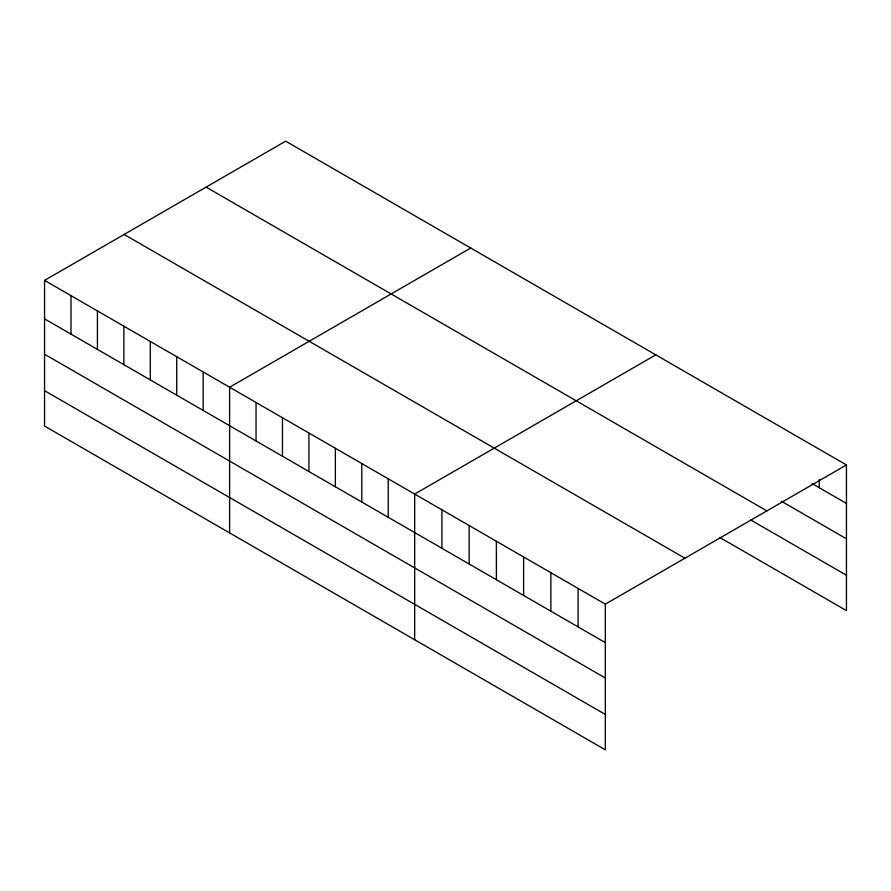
<?xml version="1.0" encoding="UTF-8"?>
<svg xmlns="http://www.w3.org/2000/svg" width="891" height="891" viewBox="0 0 891 891"><rect width="100%" height="100%" fill="white"/><g stroke="black" fill="none" stroke-linecap="round" stroke-linejoin="round"><path stroke-width="1.34" d="M44.55 280.387L605.334 604.154L605.334 749.821L44.55 426.054L44.55 280.387L285.666 141.179L846.45 464.946L846.45 610.613L719.739 537.451M470.726 248.021L229.611 387.229L229.611 532.896M655.787 354.863L414.671 494.071L414.671 639.738M605.334 604.154L846.45 464.946M812.102 483.601L846.45 503.426M781.318 501.199L846.45 538.799M206.099 187.121L766.884 510.888M750.523 519.854L846.45 575.241M124.116 234.444L684.901 558.212M44.55 318.867L605.334 642.634M44.55 354.239L605.334 678.006M44.55 390.681L605.334 714.448M819.208 479.458L819.208 487.7M578.092 588.428L578.092 626.908M550.861 572.701L550.861 611.181M523.618 556.975L523.618 595.455M496.376 541.249L496.376 579.729M469.145 525.523L469.145 564.003M441.903 509.797L441.903 548.277M388.231 478.812L388.231 517.292M361.791 463.543L361.791 502.023M335.361 448.284L335.361 486.764M308.921 433.015L308.921 471.506M282.48 417.756L282.48 456.237M256.051 402.498L256.051 440.978M203.17 371.97L203.17 410.45M176.73 356.701L176.73 395.181M150.301 341.442L150.301 379.922M123.86 326.173L123.86 364.664M97.42 310.914L97.42 349.395M70.99 295.656L70.99 334.136"/></g></svg>
